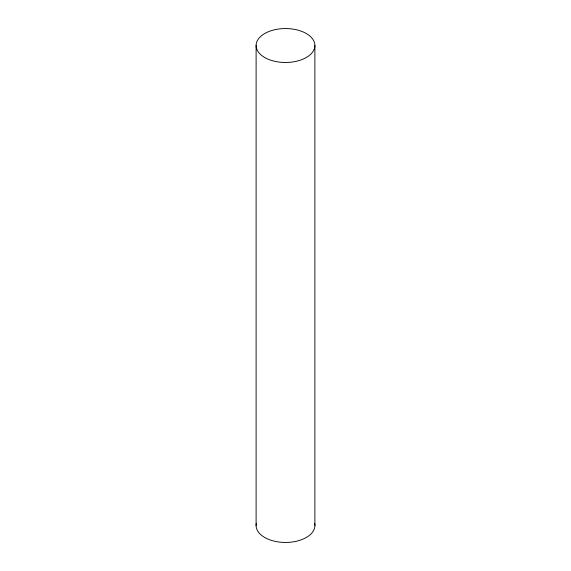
<?xml version="1.0" encoding="UTF-8"?>
<svg xmlns="http://www.w3.org/2000/svg" width="571" height="571" viewBox="0 0 571 571"><rect width="100%" height="100%" fill="white"/><g stroke="black" fill="none" stroke-linecap="round" stroke-linejoin="round"><path stroke-width="0.86" d="M314.892 45.516A29.392 16.966 0 0 1 270.804 60.212A29.392 16.966 0 0 1 270.804 30.827A29.392 16.966 0 0 1 314.892 45.516L314.892 525.484M256.108 45.516L256.108 525.484M314.642 523.264A29.392 16.966 0 0 1 285.5 542.45A29.392 16.966 0 0 1 256.358 523.264"/></g></svg>
